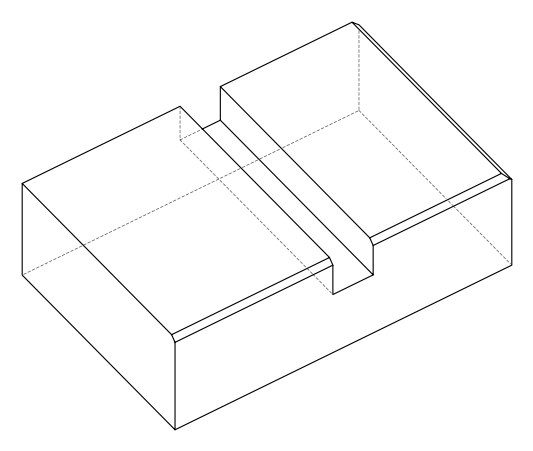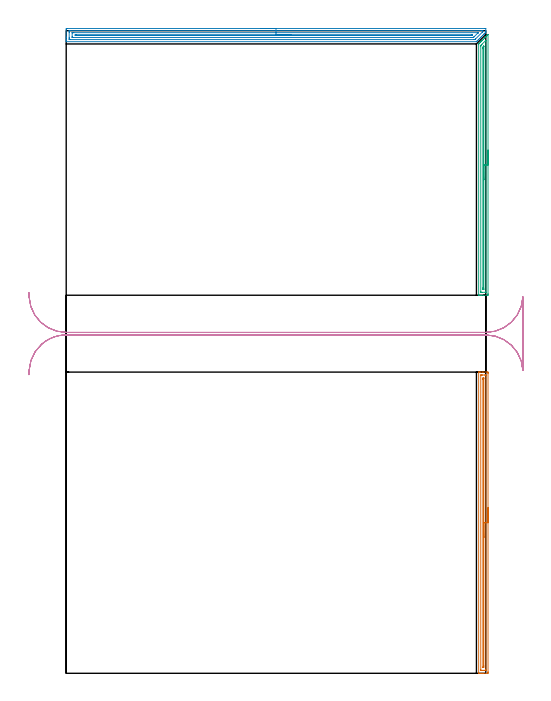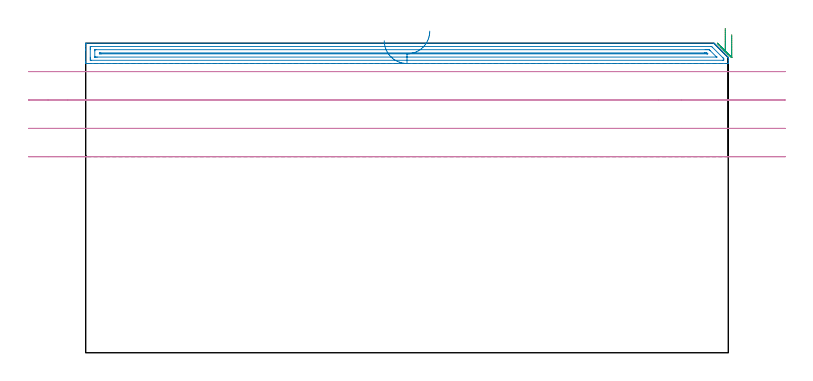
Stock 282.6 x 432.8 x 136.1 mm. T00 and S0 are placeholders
(PLAN: 4 operations, 1 tool changes, 26.5 min)
(1 AREA_MILL | FG_CHAMFER_SURFACE | UGT0205_001 | 5.03 min | 4102 mm3)
(2 AREA_MILL_1 | FG_CHAMFER_SURFACE_1 | UGT0205_001 | 9.14 min | 11192 mm3)
(3 AREA_MILL_2 | FG_CHAMFER_SURFACE_2 | UGT0205_001 | 4.3 min | 3487 mm3)
(4 MILL_RECTANGULAR_SLOT | SLOT_RECTANGULAR | UGT0201_020 | Follow Part, ap 12.5, ae 75% | 8.05 min | 729020 mm3)
(TOOL UGT0205_001 | Chamfer Mill 20 x 3 x 45 deg. | D20 FL50 Z2)
(TOOL UGT0201_020 | End mill 50 mm | D50 FL50 Z4)
(OP 1 AREA_MILL)
G17 G21 G94 G90
T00 M6
G54
G17 G0 G90 X284.1 Y111.45 S1061 M3
G43 Z146.1 H0
Z139.8
G94 G1 Y111.412 Z138.928 F250.
Y111.298 Z138.063
Y111.109 Z137.212
Y110.847 Z136.38
Y110.513 Z135.574
Y110.11 Z134.8
Y109.642 Z134.064
Y109.11 Z133.372
Y108.521 Z132.729
Y107.878 Z132.14
Y107.186 Z131.608
Y106.45 Z131.14
Y105.676 Z130.737
Y104.87 Z130.403
Y104.038 Z130.141
Y103.186 Z129.952
Y102.322 Z129.838
Y101.45 Z129.8
Y0.997
X284.099 Y0.605 Z129.801
X284.094 Y0.11 Z129.803
X284.091 Y0.009 Z129.805
X283.604 Y0. Z130.292
X280.95 Z132.944
X280.38 Z133.516
X280.065 Z133.831
X279.496 Z134.4
X279.181 Z134.714
X278.571 Z135.328
X278.153 Z135.746
X277.819 Z136.072
X277.803 Y0.008 Z136.088
X277.8 Y0.158 Z136.1
Y0.159
Y202.741
X277.802 Y202.892 Z136.088
X277.819 Y202.9 Z136.072
X278.153 Z135.746
X278.55 Z135.349
X279.181 Z134.714
X280.38 Z133.516
X280.95 Z132.944
X283.319 Z130.577
X283.604 Y202.897 Z130.292
X284.091 Y202.891 Z129.805
X284.094 Y202.79 Z129.803
X284.099 Y202.295 Z129.801
X284.1 Y201.794 Z129.8
Y101.45
X282.686 Z131.214
Y2.39
X282.684 Y2.175 Z131.216
X282.681 Y2.069 Z131.219
X282.679 Y2.023 Z131.221
X282.607 Y2.01 Z131.293
X282.219 Y2.002 Z131.681
X281.835 Y2.001 Z132.065
X281.337 Y2. Z132.563
X280.065 Z133.835
X279.567 Y2.001 Z134.333
X279.336 Y2.005 Z134.564
X279.232 Y2.01 Z134.668
X279.221 Y2.013 Z134.679
X279.219 Y2.029 Z134.681
X279.216 Y2.075 Z134.684
X279.215 Y2.169 Z134.685
X279.214 Y2.356 Z134.686
Y200.51
X279.216 Y200.725 Z134.684
X279.219 Y200.831 Z134.681
X279.221 Y200.877 Z134.679
X279.293 Y200.89 Z134.607
X279.681 Y200.897 Z134.219
X280.065 Y200.899 Z133.835
X280.563 Y200.9 Z133.337
X281.835 Z132.065
X282.333 Y200.899 Z131.567
X282.564 Y200.895 Z131.336
X282.668 Y200.89 Z131.232
X282.679 Y200.887 Z131.221
X282.681 Y200.871 Z131.219
X282.684 Y200.825 Z131.216
X282.685 Y200.731 Z131.215
X282.686 Y200.544 Z131.214
Y101.45
X281.272 Z132.628
X281.271 Y5.067 Z132.629
Y4.744
X281.266 Y4.175 Z132.634
X281.265 Y4.022 Z132.635
X281.116 Y4.007 Z132.784
X280.95 Y4.004 Z132.95
X280.777 Y4.005 Z133.123
X280.662 Y4.01 Z133.238
X280.634 Y4.014 Z133.266
X280.633 Y4.029 Z133.267
X280.631 Y4.067 Z133.269
X280.629 Y4.175 Z133.271
Y197.833
Y198.156
X280.634 Y198.725 Z133.266
X280.635 Y198.878 Z133.265
X280.784 Y198.893 Z133.116
X280.95 Y198.896 Z132.95
X281.123 Y198.895 Z132.777
X281.238 Y198.89 Z132.662
X281.266 Y198.886 Z132.634
X281.267 Y198.871 Z132.633
X281.269 Y198.833 Z132.631
X281.271 Y198.725 Z132.629
X281.272 Y101.45 Z132.628
Y100.578 Z132.666
Y99.714 Z132.78
Y98.862 Z132.969
Y98.03 Z133.231
Y97.224 Z133.565
Y96.45 Z133.968
Y95.714 Z134.437
Y95.022 Z134.968
Y94.379 Z135.557
Y93.79 Z136.201
Y93.258 Z136.893
Y92.79 Z137.628
Y92.387 Z138.402
Y92.053 Z139.208
Y91.791 Z140.04
Y91.602 Z140.892
Y91.488 Z141.757
Y91.45 Z142.628
G0 Z146.1
M5
M2
(OP 2 AREA_MILL_1)
G17 G21 G94 G90
T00 M6
G54
G17 G0 G90 X131.3 Y434.3 S1061 M3
G43 Z146.1 H0
Z137.2
G94 G1 X131.338 Z136.329 F250.
X131.452 Z135.464
X131.641 Z134.612
X131.903 Z133.78
X132.237 Z132.974
X132.64 Z132.2
X133.108 Z131.464
X133.64 Z130.772
X134.229 Z130.129
X134.872 Z129.54
X135.564 Z129.009
X136.3 Z128.54
X137.074 Z128.137
X137.88 Z127.803
X138.712 Z127.541
X139.564 Z127.352
X140.428 Z127.238
X141.3 Z127.2
X281.984
X282.191 Y434.298 Z127.202
X282.597 Y434.291 Z127.205
X282.6 Y434.159 Z127.338
Y432.941 Z128.554
Y432.12 Z129.379
Y432.058 Z129.441
X282.599 Y431.709 Z129.789
X282.579 Y431.679 Z129.82
X282.337 Y431.437 Z130.063
X282.281 Y431.381 Z130.118
X282.077 Y431.175 Z130.321
X281.483 Y430.582 Z130.917
X281.388 Y430.488 Z131.011
X281.193 Y430.292 Z131.204
X280.628 Y429.728 Z131.772
X280.495 Y429.594 Z131.904
X280.31 Y429.408 Z132.088
X279.774 Y428.873 Z132.626
X279.427 Y428.525 Z132.971
X278.919 Y428.019 Z133.481
X278.544 Y427.642 Z133.854
X278.064 Y427.164 Z134.336
X277.661 Y426.759 Z134.738
X277.518 Y426.617 Z134.882
X277.225 Y426.325 Z135.175
X276.777 Y425.876 Z135.621
X276.624 Y425.724 Z135.775
X276.464 Y425.563 Z135.936
X276.306 Y425.41 Z136.083
X276.296 Y425.404 Z136.089
X276.178 Y425.4 Z136.1
X0.169
X0.007 Y425.402 Z136.088
X0. Y425.413 Z136.078
Y425.762 Z135.738
Y426.088 Z135.412
Y426.759 Z134.736
Y427.978 Z133.519
Y428.525 Z132.969
Y433.55 Z127.947
X0.003 Y433.824 Z127.673
X0.009 Y434.292 Z127.206
X0.141 Y434.294 Z127.203
X0.616 Y434.3 Z127.2
X141.3
Y432.886 Z128.614
X280.197 Y432.885 Z128.615
X280.254
X280.581 Y432.879 Z128.621
X280.59 Y432.773 Z128.727
X280.597 Y432.546 Z128.954
X280.593 Y432.265 Z129.235
X280.59 Y432.156 Z129.344
X280.5 Y432.058 Z129.442
X280.352 Y431.905 Z129.595
X280.197 Y431.747 Z129.753
X275.731 Y427.282 Z134.218
X275.463 Y427.024 Z134.476
X275.251 Y426.821 Z134.679
X274.838 Y426.815 Z134.685
X274.781
X2.403
X2.346
X2.019 Y426.821 Z134.679
X2.01 Y426.927 Z134.573
X2.003 Y427.154 Z134.346
X2.001 Y427.642 Z133.858
X2. Y428.04 Z133.46
Y431.573 Z129.927
X2.001 Y432.058 Z129.442
X2.002 Y432.454 Z129.046
X2.01 Y432.853 Z128.647
X2.019 Y432.88 Z128.62
X2.038 Y432.881 Z128.619
X2.089 Y432.884 Z128.616
X2.193 Y432.885 Z128.615
X2.403 Y432.886 Z128.614
X141.3
Y431.471 Z130.029
X277.353
X277.434 Y431.47 Z130.03
X277.459 Y431.469 Z130.031
X277.461 Y431.467 Z130.033
X277.46 Y431.463 Z130.037
X277.436 Y431.437 Z130.063
X277.403 Y431.402 Z130.098
X274.681 Y428.681 Z132.819
X274.523 Y428.525 Z132.975
X274.231 Y428.242 Z133.258
X273.945 Y428.236 Z133.264
X273.35 Y428.23 Z133.27
X273.051 Y428.229 Z133.271
X272.458 Y428.228 Z133.272
X4.489 Y428.229 Z133.271
X4.189 Y428.23 Z133.27
X4.089 Y428.232 Z133.268
X4.019 Y428.235 Z133.265
X4.01 Y428.338 Z133.162
X4.004 Y428.525 Z132.975
X4. Y428.712 Z132.788
X4.001 Y431.361 Z130.139
X4.006 Y431.424 Z130.076
X4.011 Y431.465 Z130.035
X4.04 Y431.467 Z130.033
X4.189 Y431.469 Z130.031
X4.782 Y431.471 Z130.029
X5.082
X141.3
Y430.057 Z131.443
X273.051
X273.29 Y430.056 Z131.444
X273.515 Y430.052 Z131.448
X273.578 Y430.051 Z131.449
X273.551 Y430.012 Z131.488
X273.496 Y429.951 Z131.549
X273.446 Y429.901 Z131.599
X273.177 Y429.65 Z131.85
X273.051 Y429.647 Z131.853
X272.813 Y429.644 Z131.856
X272.395 Y429.643 Z131.857
X272.158
X6.631 Y429.644 Z131.856
X6.213 Y429.647 Z131.853
X6.013 Y429.65 Z131.85
X6.01 Y429.85 Z131.65
X6.013 Y430.05 Z131.45
X6.216 Y430.054 Z131.446
X6.45 Y430.056 Z131.444
X6.869 Y430.057 Z131.443
X141.3
X142.172 Z131.481
X143.036 Z131.595
X143.888 Z131.783
X144.72 Z132.046
X145.526 Z132.38
X146.3 Z132.782
X147.036 Z133.251
X147.728 Z133.782
X148.371 Z134.372
X148.96 Z135.015
X149.492 Z135.707
X149.96 Z136.443
X150.363 Z137.217
X150.697 Z138.023
X150.959 Z138.855
X151.148 Z139.706
X151.262 Z140.571
X151.3 Z141.443
G0 Z146.1
M5
M2
(OP 3 AREA_MILL_2)
G17 G21 G94 G90
T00 M6
G54
G17 G0 G90 X284.1 Y352.4 S1061 M3
G43 Z146.1 H0
Z139.8
G94 G1 Y352.362 Z138.928 F250.
Y352.248 Z138.063
Y352.059 Z137.212
Y351.797 Z136.38
Y351.463 Z135.574
Y351.06 Z134.8
Y350.592 Z134.064
Y350.06 Z133.372
Y349.471 Z132.729
Y348.828 Z132.139
Y348.136 Z131.608
Y347.4 Z131.14
Y346.626 Z130.737
Y345.82 Z130.403
Y344.988 Z130.141
Y344.136 Z129.952
Y343.272 Z129.838
Y342.4 Z129.8
Y255.621
X284.099 Y255.228 Z129.801
X284.094 Y254.733 Z129.803
X284.091 Y254.609 Z129.805
X283.604 Y254.6 Z130.293
X280.95 Z132.945
X279.539 Z134.357
X279.181 Z134.714
X278.464 Z135.436
X278.202 Z135.698
X277.822 Z136.069
X277.803 Y254.608 Z136.088
X277.8 Y254.781 Z136.1
Y423.761
X277.804 Y423.895 Z136.089
X277.819 Y423.915 Z136.075
X278.023 Y424.123 Z135.876
X278.404 Y424.505 Z135.493
X279.001 Y425.101 Z134.898
X279.181 Y425.282 Z134.717
X279.298 Y425.399 Z134.599
X279.895 Y425.996 Z134.004
X280.065 Y426.167 Z133.832
X280.789 Y426.89 Z133.11
X280.948 Y427.05 Z132.948
X281.683 Y427.784 Z132.216
X281.835 Y427.936 Z132.062
X282.269 Y428.369 Z131.631
X282.577 Y428.678 Z131.322
X282.719 Y428.821 Z131.177
X283.127 Y429.226 Z130.773
X283.174 Y429.274 Z130.726
X283.471 Y429.572 Z130.427
X283.604 Y429.706 Z130.292
X283.984 Y430.084 Z129.916
X284.046 Y430.146 Z129.854
X284.07 Y430.168 Z129.829
X284.095 Y430.183 Z129.804
X284.1 Y430.168 Z129.8
Y342.4
X282.686 Z131.214
X282.685 Y256.694 Z131.215
X282.684 Y256.64 Z131.216
X282.682 Y256.615 Z131.218
X282.68 Y256.61 Z131.22
X282.658 Y256.608 Z131.242
X282.246 Y256.601 Z131.654
X280.065 Y256.6 Z133.835
X279.591 Y256.602 Z134.309
X279.34 Y256.608 Z134.56
X279.221 Y256.612 Z134.679
X279.215 Y256.982 Z134.685
Y257.016
Y422.419
X279.221 Y422.844 Z134.679
X279.427 Y423.065 Z134.473
X279.665 Y423.313 Z134.235
X279.865 Y423.515 Z134.035
X280.065 Y423.716 Z133.835
X282.345 Y425.996 Z131.555
X282.442 Y426.092 Z131.458
X282.534 Y426.182 Z131.366
X282.637 Y426.279 Z131.263
X282.677 Y426.316 Z131.223
X282.685 Y426.03 Z131.215
Y425.996
X282.686 Y342.4 Z131.214
X281.272 Z132.628
X281.271 Y259.374 Z132.629
X281.269 Y258.804 Z132.631
X281.267 Y258.643 Z132.633
X281.265 Y258.611 Z132.635
X281.219 Y258.606 Z132.681
X281.151 Y258.601 Z132.749
X280.95 Y258.604 Z132.95
X280.748 Y258.61 Z133.152
X280.635 Y258.619 Z133.265
X280.632 Y258.696 Z133.268
X280.63 Y258.804 Z133.27
X280.629 Y259.129 Z133.271
X280.628 Y259.698 Z133.272
X280.629 Y420.631 Z133.271
X280.63 Y420.954 Z133.27
X280.635 Y421.525 Z133.265
X280.645 Y421.834 Z133.255
X280.95 Y422.148 Z132.95
X281.084 Y422.284 Z132.816
X281.219 Y422.419 Z132.681
X281.24 Y422.435 Z132.66
X281.255 Y422.446 Z132.645
X281.265 Y422.419 Z132.635
X281.269 Y422.222 Z132.631
X281.271 Y422.095 Z132.629
X281.272 Y342.4 Z132.628
Y341.528 Z132.666
Y340.664 Z132.78
Y339.812 Z132.969
Y338.98 Z133.231
Y338.174 Z133.565
Y337.4 Z133.968
Y336.664 Z134.437
Y335.972 Z134.968
Y335.329 Z135.557
Y334.74 Z136.201
Y334.208 Z136.893
Y333.74 Z137.628
Y333.337 Z138.402
Y333.003 Z139.208
Y332.741 Z140.04
Y332.552 Z140.892
Y332.438 Z141.757
Y332.4 Z142.628
G0 Z146.1
M5
M2
(OP 4 MILL_RECTANGULAR_SLOT)
G17 G21 G94 G90
T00 M6
G54
G17 G0 G90 X-25.117 Y201.128 S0 M3
G43 Z146.1 H0
Z123.625
G94 G1 X-24.97 Y204.124 F250.
G2 X-16.518 Y221.665 R25. F500.
X-7.907 Y226.617 R25. F362.
X0. Y227.9 R25. F277.
G1 X251.955
X261.955 F330.
X282.6 F500.
G2 X307.57 Y204.125 R25.
G1 X307.6
Y253.375
X307.57
G2 X282.6 Y229.6 R25.
G1 X0.
G2 X-24.97 Y253.376 R25.
G1 X-25.117 Y256.372 F250.
G0 Y201.128 Z111.15
G1 X-24.97 Y204.124
G2 X-16.518 Y221.665 R25. F500.
X-7.907 Y226.617 R25. F362.
X0. Y227.9 R25. F277.
G1 X251.955
X261.955 F330.
X282.6 F500.
G2 X307.57 Y204.125 R25.
G1 X307.6
Y253.375
X307.57
G2 X282.6 Y229.6 R25.
G1 X0.
G2 X-24.97 Y253.376 R25.
G1 X-25.117 Y256.372 F250.
G0 Y201.128 Z98.675
G1 X-24.97 Y204.124
G2 X-16.518 Y221.665 R25. F500.
X-7.907 Y226.617 R25. F345.
X0. Y227.9 R25. F265.
G1 X251.955
X261.955 F308.
X282.6 F500.
G2 X307.57 Y204.125 R25.
G1 X307.6
Y253.375
X307.57
G2 X282.6 Y229.6 R25.
G1 X0.
G2 X-24.97 Y253.376 R25.
G1 X-25.117 Y256.372 F250.
G0 Y201.128 Z86.2
G1 X-24.97 Y204.124
G2 X-16.518 Y221.665 R25. F500.
X-7.907 Y226.617 R25. F362.
X0. Y227.9 R25. F277.
G1 X251.955
X261.955 F330.
X282.6 F500.
G2 X307.57 Y204.125 R25.
G1 X307.6
Y253.375
X307.57
G2 X282.6 Y229.6 R25.
G1 X0.
G2 X-24.97 Y253.376 R25.
G1 X-25.117 Y256.372 F250.
G0 Z146.1
M5
M2
